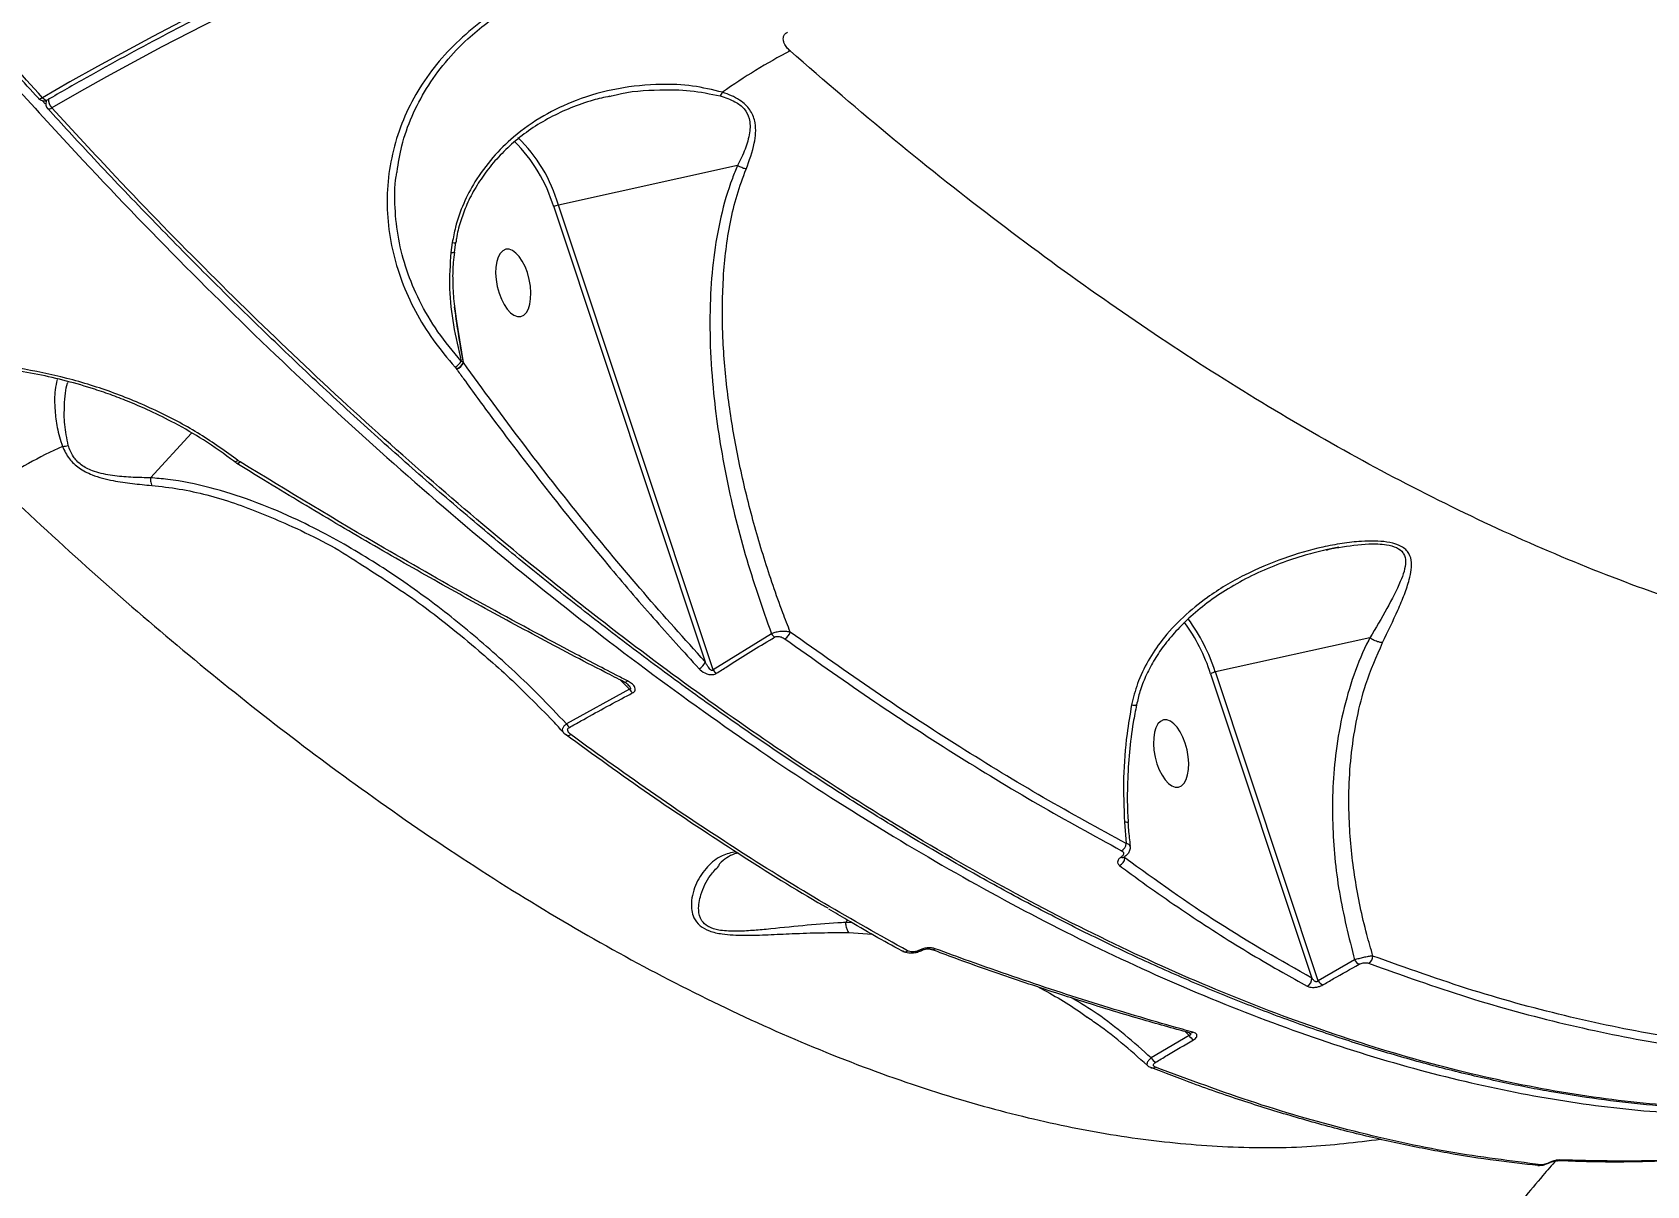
# Model space of a CAD drawing. Header units: millimetres. Extents: x -4335 to 4318, y -3792 to 3101.
# Drawn here: x 1303.6 to 1522.9, y 651.2 to 807.9 of the extents above; entities that cross this region are included whole.
import ezdxf

# ---------------------------------------------------------------- set-up
doc = ezdxf.new("R2010")
doc.units = ezdxf.units.MM
doc.layers.add('DIKOM_ОБЪЕКТ', color=7, linetype='Continuous')
doc.layers.add('DIKOM_РАЗМЕР_ОБЪЕКТА', color=7, linetype='Continuous')
doc.styles.add('style1', font='arial.ttf', dxfattribs={"width": 0.8})
doc.dimstyles.new('1-50', dxfattribs={"dimtxt": 300, "dimasz": 200, "dimexe": 100, "dimexo": 0, "dimgap": 100, "dimtad": 1, "dimtxsty": 'style1', "dimcen": 200, "dimclrd": 7, "dimclre": 7, "dimclrt": 7, "dimadec": 1, "dimazin": 2, "dimtfac": 1, "dimtmove": 0, "dimatfit": 2, "dimfxl": 0, "dimlwd": 25, "dimlwe": 18, "dimarcsym": 0})

# ---------------------------------------------------------------- blocks, each defined once
blk = doc.blocks.new('*D3')
at = {"layer": 'Defpoints', "color": 0, "transparency": 16777216}
for p in [(-2375.87, 1532.76), (1667.44, 1532.76), (-1786.5, -1525.94)]:
    blk.add_point(p, dxfattribs=at)
at = {"layer": 'DIKOM_РАЗМЕР_ОБЪЕКТА', "color": 7, "lineweight": 18, "transparency": 16777216}
for p, q in [((1667.44, 1532.76), (-2475.87, 1532.76)), ((-1786.5, -1525.94), (-2475.87, -1525.94))]:
    blk.add_line(p, q, dxfattribs=at)
at = {"layer": 'DIKOM_РАЗМЕР_ОБЪЕКТА', "color": 7, "lineweight": 25, "transparency": 16777216}
blk.add_line((-2375.87, -1325.94), (-2375.87, 1332.76), dxfattribs=at)
at = {"layer": 'DIKOM_РАЗМЕР_ОБЪЕКТА', "color": 7, "transparency": 16777216}
for points in [[(-2409.21, 1332.76), (-2342.54, 1332.76), (-2375.87, 1532.76)], [(-2409.21, -1325.94), (-2342.54, -1325.94), (-2375.87, -1525.94)]]:
    blk.add_solid(points, dxfattribs=at)
at = {"layer": 'DIKOM_РАЗМЕР_ОБЪЕКТА', "color": 7, "transparency": 16777216, "insert": (-2629.15, -119.32), "char_height": 300, "attachment_point": 5, "rotation": 90, "style": 'style1'}
blk.add_mtext('3050', dxfattribs=at)

msp = doc.modelspace()

# ---------------------------------------------------------------- linework, layer by layer
at = {"layer": 'DIKOM_ОБЪЕКТ', "color": 7, "linetype": 'Continuous', "lineweight": 15}
for p, q in [((1304.449, 798.897), (1304.455, 798.889)), ((1305.371, 798.157), (1304.965, 798.596)), ((1305.501, 798.479), (1305.555, 798.65)), ((1399.422, 789.766), (1375.088, 784.408)), ((1374.45, 784.161), (1395.021, 722.376)), ((1396.11, 721.269), (1375.088, 784.408)), ((1360.672, 779.302), (1360.484, 777.978)), ((1361.131, 779.325), (1360.951, 777.996)), ((1362.196, 763.002), (1360.992, 770.567)), ((1362.185, 763.034), (1361.812, 765.157)), ((1362.185, 763.034), (1361.887, 763.221)), ((1361.044, 762.397), (1361.229, 762.163)), ((1361.229, 762.163), (1361.252, 762.13)), ((1362.196, 763.002), (1362.185, 763.034)), ((1325.251, 753.441), (1319.665, 747.368)), ((1331.843, 749.544), (1331.568, 749.729)), ((1331.882, 749.52), (1331.843, 749.544)), ((1404.021, 726.177), (1396.11, 721.269)), ((1485.287, 725.602), (1464.314, 720.984)), ((1383.485, 719.913), (1384.766, 718.633)), ((1463.676, 720.737), (1477.443, 679.387)), ((1478.277, 679.046), (1464.314, 720.984)), ((1384.766, 718.633), (1376.176, 713.942)), ((1451.962, 700.566), (1452.218, 697.677)), ((1452.035, 695.722), (1452.005, 695.914)), ((1414.356, 687.268), (1414.074, 686.961)), ((1414.979, 686.918), (1414.074, 686.961)), ((1414.545, 685.579), (1417.686, 685.396)), ((1483.23, 681.868), (1478.277, 679.046)), ((1460.756, 671.616), (1455.61, 668.564)), ((1460.25, 672.122), (1460.756, 671.616)), ((1509.676, 654.294), (1509.673, 654.293))]:
    msp.add_line(p, q, dxfattribs=at)
at = {"layer": 'DIKOM_ОБЪЕКТ', "color": 7, "linetype": 'Continuous', "lineweight": 15, "flags": 128}
for points in [[(1304.455, 798.889), (1304.466, 798.879), (1304.532, 798.847), (1304.624, 798.842), (1304.738, 798.866), (1304.869, 798.915), (1305.013, 798.99)], [(1305.013, 798.99), (1305.139, 798.866), (1305.267, 798.768), (1305.393, 798.701), (1305.511, 798.667), (1305.617, 798.668), (1305.697, 798.697)], [(1305.576, 798.637), (1305.512, 798.51), (1305.501, 798.479)], [(1305.713, 797.509), (1305.727, 797.494), (1305.794, 797.461), (1305.886, 797.456), (1306, 797.479), (1306.132, 797.529), (1306.275, 797.603)], [(1331.4, 749.345), (1331.408, 749.341), (1331.472, 749.327), (1331.55, 749.341), (1331.64, 749.383), (1331.739, 749.451), (1331.843, 749.544)], [(1331.428, 749.328), (1331.439, 749.322), (1331.505, 749.309), (1331.585, 749.323), (1331.676, 749.364), (1331.776, 749.43), (1331.882, 749.52)], [(1384.006, 719.632), (1384.013, 719.628), (1384.092, 719.603), (1384.182, 719.604), (1384.282, 719.632), (1384.386, 719.687), (1384.493, 719.766)], [(1376.008, 712.574), (1376.059, 712.494), (1376.12, 712.437)], [(1509.673, 654.293), (1509.656, 654.294), (1509.617, 654.321)]]:
    msp.add_lwpolyline(points, dxfattribs=at)
at = {"layer": 'DIKOM_ОБЪЕКТ', "color": 7, "linetype": 'Continuous', "lineweight": 15}
for centre, radius, start, end in [((1526.839, 415.623), 442.919, 84.78125, 120.05483), ((1527.457, 415.287), 441.687, 84.78539, 120.05072), ((1440.273, 739.85), 73.651, 117.24192, 125.61625), ((1305.195, 799.562), 1, 222.24474, 300.09026), ((1306.455, 798.178), 1, 162.49241, 222.39657), ((1307.35, 798.697), 1.534, 173.50729, 225.49621), ((1394.846, 800.967), 2.824, 321.81974, 333.89653), ((1354.296, 778.127), 21.038, 16.66668, 45.19133), ((1355.026, 778.621), 20.88, 16.09032, 45.76567), ((1375.505, 782.383), 2.067, 101.65074, 120.69881), ((1360.676, 778.659), 0.708, 254.24752, 291.43954), ((1360.317, 763.985), 1.746, 294.59241, 334.04708), ((1360.806, 763.587), 1.486, 286.55128, 338.1549), ((1360.792, 763.575), 1.517, 287.66452, 337.78161), ((1335.53, 690.678), 66.992, 114.52709, 123.37748), ((1307.643, 754.371), 2.747, 271.59716, 288.51912), ((1440.661, 713.435), 24.828, 17.70187, 36.48275), ((1405.372, 727.001), 1.582, 211.37072, 234.55107), ((1405.059, 726.835), 1.575, 300.69449, 344.42718), ((1440.882, 713.486), 23.92, 17.64716, 36.55654), ((1393.693, 722.701), 1.367, 291.33756, 346.29135), ((1397.456, 722.134), 1.6, 212.7255, 235.81947), ((1464.731, 718.96), 2.066, 101.64879, 120.70437), ((1386.343, 719.485), 1.793, 208.38422, 228.653), ((1377.75, 714.844), 1.814, 209.81277, 229.86), ((1376.39, 712.957), 0.586, 242.51712, 308.39608), ((1452.139, 699.28), 1.299, 75.30981, 97.82158), ((1450.883, 697.872), 1.349, 300.81955, 351.71699), ((1450.791, 695.828), 1.249, 294.31698, 355.157), ((1451.726, 696.23), 0.435, 241.08324, 297.26652), ((1422.142, 683.613), 0.627, 245.34093, 306.47429), ((1424.333, 683.438), 0.322, 227.98796, 289.50816), ((1425.907, 683.786), 0.53, 254.01334, 312.76527), ((1484.503, 682.474), 1.225, 300.82848, 356.58079), ((1484.383, 682.485), 1.308, 208.11283, 245.62829), ((1476.252, 679.387), 1.191, 296.9963, 0.00369), ((1479.433, 679.689), 1.323, 209.06693, 246.36452), ((1462.072, 672.331), 1.498, 208.53914, 241.081), ((1460.907, 672.51), 0.567, 255.21742, 308.62304), ((1455.783, 667.856), 0.661, 249.35864, 305.33679), ((1456.929, 669.311), 1.516, 209.53738, 241.7739), ((1508.18, 654.656), 0.724, 263.90795, 303.748), ((1510.681, 655.26), 0.674, 267.97023, 304.91078)]:
    msp.add_arc(centre, radius, start, end, dxfattribs=at)
at = {"layer": 'DIKOM_ОБЪЕКТ', "color": 7, "linetype": 'Continuous', "lineweight": 15, "extrusion": (0, 0, -1)}
for centre in [(1368.956, 773.835), (1458.304, 709.91)]:
    msp.add_ellipse(centre, major_axis=(1.014, -4.558), ratio=0.475365, dxfattribs=at)
at = {"layer": 'DIKOM_ОБЪЕКТ', "color": 7, "linetype": 'Continuous', "lineweight": 15}
for points, knots in [([(1304.461, 798.908), (1303.449, 800.016), (1299.994, 803.799), (1294.157, 810.447), (1286.966, 818.823), (1279.872, 827.351), (1272.884, 835.997), (1266.001, 844.767), (1259.222, 853.662), (1252.543, 862.686), (1245.962, 871.84), (1239.477, 881.128), (1233.087, 890.552), (1226.789, 900.114), (1220.582, 909.82), (1214.472, 919.659), (1208.479, 929.599), (1202.627, 939.6), (1196.934, 949.634), (1191.402, 959.697), (1186.027, 969.792), (1180.808, 979.924), (1175.741, 990.095), (1170.827, 1000.309), (1166.063, 1010.567), (1161.449, 1020.873), (1156.983, 1031.231), (1152.666, 1041.638), (1148.51, 1052.067), (1144.532, 1062.476), (1140.748, 1072.827), (1137.16, 1083.109), (1133.767, 1093.327), (1130.567, 1103.484), (1127.558, 1113.585), (1124.739, 1123.632), (1122.11, 1133.628), (1119.67, 1143.576), (1117.419, 1153.478), (1115.356, 1163.337), (1113.485, 1173.134), (1111.814, 1182.831), (1110.352, 1192.389), (1109.1, 1201.791), (1108.057, 1211.039), (1107.223, 1220.137), (1106.596, 1229.089), (1106.177, 1237.897), (1105.964, 1246.565), (1105.959, 1255.093), (1106.161, 1263.485), (1106.571, 1271.744), (1107.189, 1279.857), (1108.013, 1287.8), (1109.041, 1295.538), (1110.27, 1303.052), (1111.7, 1310.34), (1113.33, 1317.406), (1115.161, 1324.251), (1117.192, 1330.879), (1119.425, 1337.292), (1121.86, 1343.49), (1124.497, 1349.475), (1127.339, 1355.248), (1130.381, 1360.811), (1133.629, 1366.127), (1136.239, 1370.088), (1137.825, 1372.188), (1138.202, 1372.686)], [0, 0, 0, 0, 0.0064579, 0.0220536, 0.0376537, 0.0531764, 0.0686275, 0.0840244, 0.099385, 0.1147266, 0.1300668, 0.1454198, 0.1608006, 0.1762268, 0.1917158, 0.2072851, 0.2228892, 0.2384362, 0.2539061, 0.2693167, 0.2846857, 0.3000308, 0.3153693, 0.3307171, 0.3460876, 0.3614984, 0.376967, 0.3925107, 0.4081175, 0.4236983, 0.4391916, 0.4546206, 0.4700027, 0.4853558, 0.5006973, 0.5160447, 0.5314098, 0.5468098, 0.5622626, 0.5777855, 0.5933872, 0.6089872, 0.6245089, 0.6399613, 0.6553617, 0.6707279, 0.6860772, 0.7014273, 0.7167915, 0.7321854, 0.7476265, 0.763132, 0.7787193, 0.7943265, 0.809879, 0.825356, 0.8407746, 0.8561523, 0.8715059, 0.8868529, 0.9022085, 0.9175857, 0.9330015, 0.9484726, 0.964016, 0.9796082, 0.9951626, 1, 1, 1, 1]), ([(1305.013, 798.99), (1302.139, 802.189), (1294.397, 810.807), (1281.994, 825.44), (1267.924, 843), (1254.071, 861.346), (1240.491, 880.434), (1227.24, 900.218), (1214.609, 920.261), (1202.627, 940.488), (1191.308, 960.822), (1180.467, 981.594), (1170.164, 1002.751), (1160.448, 1024.225), (1151.534, 1045.544), (1143.433, 1066.639), (1136.139, 1087.447), (1129.533, 1108.306), (1123.668, 1129.144), (1118.583, 1149.888), (1114.391, 1170.081), (1111.085, 1189.665), (1108.638, 1208.6), (1107.011, 1227.194), (1106.246, 1245.365), (1106.366, 1263.04), (1107.368, 1279.829), (1109.229, 1295.695), (1111.905, 1310.622), (1115.441, 1324.856), (1119.865, 1338.307), (1125.162, 1350.939), (1131.037, 1361.877), (1135.523, 1369.125), (1138.064, 1372.345), (1138.46, 1372.848)], [0, 0, 0, 0, 0.0184092, 0.0495957, 0.0808061, 0.1119926, 0.1440849, 0.1762035, 0.2082958, 0.2394823, 0.2706928, 0.3018793, 0.3339715, 0.36609, 0.3981823, 0.4293688, 0.4605793, 0.4917658, 0.5238581, 0.5559766, 0.588069, 0.6192554, 0.6504658, 0.6816524, 0.7137447, 0.7458632, 0.7779554, 0.8091418, 0.8403524, 0.8715386, 0.903631, 0.9357495, 0.9678418, 0.9949849, 1, 1, 1, 1]), ([(1567.447, 856.331), (1565.355, 856.506), (1559.284, 857.014), (1549.236, 857.618), (1537.313, 858.038), (1525.407, 858.142), (1513.525, 857.935), (1501.673, 857.416), (1489.857, 856.584), (1478.085, 855.442), (1466.362, 853.988), (1454.694, 852.224), (1443.089, 850.151), (1431.553, 847.771), (1420.091, 845.083), (1408.711, 842.091), (1397.417, 838.794), (1386.217, 835.196), (1375.117, 831.299), (1364.122, 827.103), (1353.238, 822.612), (1342.472, 817.828), (1331.829, 812.755), (1321.317, 807.39), (1312.62, 802.67), (1307.449, 799.702), (1305.697, 798.697)], [0, 0, 0, 0, 0.0228191, 0.066222, 0.1096261, 0.1530303, 0.1964353, 0.2398405, 0.283246, 0.3266516, 0.3700578, 0.4134643, 0.4568712, 0.500278, 0.5436852, 0.5870923, 0.6304997, 0.6739071, 0.7173147, 0.7607223, 0.8041297, 0.847537, 0.8909443, 0.9343514, 0.9777582, 1, 1, 1, 1]), ([(1373.68, 814.312), (1372.086, 813.613), (1368.897, 812.215), (1364.747, 809.527), (1361.136, 806.483), (1358.106, 803.123), (1355.619, 799.45), (1353.733, 795.505), (1352.454, 791.361), (1351.8, 787.079), (1351.804, 782.722), (1352.445, 778.363), (1353.703, 774.087), (1355.583, 769.971), (1357.977, 766.035), (1360.022, 763.609), (1361.044, 762.397)], [0, 0, 0, 0, 0.0751076, 0.1502149, 0.2212825, 0.2925774, 0.3636456, 0.4347707, 0.5061233, 0.5772493, 0.6483398, 0.7196589, 0.7907512, 0.8604291, 0.9303186, 1, 1, 1, 1]), ([(1353.176, 788.919), (1353.36, 790.104), (1353.762, 792.683), (1355.12, 796.492), (1357.096, 800.297), (1359.646, 803.837), (1363.195, 807.539), (1367.971, 811.192), (1372.244, 813.137), (1374.381, 814.11)], [0, 0, 0, 0, 0.1094977, 0.2381881, 0.3668614, 0.495942, 0.6246162, 0.8123087, 1, 1, 1, 1]), ([(1406.559, 805.333), (1406.398, 805.489), (1406.064, 805.814), (1405.764, 806.32), (1405.627, 806.787), (1405.625, 807.191), (1405.745, 807.515), (1405.944, 807.75), (1406.11, 807.833), (1406.188, 807.872)], [0, 0, 0, 0, 0.1944097, 0.4037073, 0.5538949, 0.6910164, 0.8350733, 0.9219219, 1, 1, 1, 1]), ([(1614.569, 726.094), (1611.496, 725.149), (1604.921, 723.129), (1594.04, 721.423), (1582.13, 720.704), (1569.868, 721.185), (1557.406, 722.757), (1544.821, 725.332), (1531.769, 728.966), (1518.278, 733.69), (1504.391, 739.513), (1490.499, 746.262), (1476.66, 753.87), (1462.925, 762.253), (1448.991, 771.586), (1434.902, 781.895), (1420.691, 793.095), (1411.268, 801.254), (1406.559, 805.333)], [0, 0, 0, 0, 0.0569782, 0.1219253, 0.187805, 0.2536853, 0.3155608, 0.3774848, 0.4393613, 0.5030407, 0.5667717, 0.6304518, 0.6912086, 0.7520092, 0.8127661, 0.8751619, 0.9376042, 1, 1, 1, 1]), ([(1397.382, 799.724), (1396.033, 800.05), (1393.301, 800.709), (1388.504, 800.883), (1383.143, 800.372), (1377.77, 798.878), (1372.992, 796.621), (1369.204, 793.97), (1366.088, 790.905), (1363.822, 787.837), (1362.149, 784.624), (1361.148, 781.821), (1360.804, 780.004), (1360.672, 779.302)], [0, 0, 0, 0, 0.0889076, 0.1801275, 0.3049758, 0.4334615, 0.5379143, 0.6451609, 0.7294099, 0.8158752, 0.884787, 0.9555183, 1, 1, 1, 1]), ([(1301.868, 799.919), (1304.753, 796.754), (1312.525, 788.23), (1325.371, 774.966), (1340.401, 760.371), (1355.704, 746.504), (1371.231, 733.432), (1386.933, 721.224), (1402.467, 710.148), (1417.78, 700.215), (1432.831, 691.412), (1447.865, 683.595), (1462.827, 676.836), (1477.663, 671.183), (1492.046, 666.761), (1505.935, 663.56), (1519.312, 661.522), (1532.364, 660.681), (1543.365, 660.813), (1549.815, 661.73), (1552.199, 662.068)], [0, 0, 0, 0, 0.0339249, 0.0913935, 0.1489063, 0.206375, 0.2655127, 0.3246986, 0.3838366, 0.4413051, 0.4988178, 0.5562864, 0.6154243, 0.6746103, 0.733748, 0.7912158, 0.8487281, 0.9061958, 0.9653328, 1, 1, 1, 1]), ([(1382.066, 799.187), (1381.305, 799.021), (1379.5, 798.626), (1376.779, 797.654), (1373.947, 796.342), (1371.341, 794.769), (1368.995, 792.968), (1366.923, 790.971), (1365.142, 788.826), (1363.668, 786.572), (1362.544, 784.337), (1361.743, 782.099), (1361.297, 780.45), (1361.191, 779.502), (1361.171, 779.323)], [0, 0, 0, 0, 0.0771172, 0.1831112, 0.2865862, 0.3870974, 0.484784, 0.5785833, 0.6692538, 0.7558542, 0.8382479, 0.9084515, 0.9827166, 1, 1, 1, 1]), ([(1382.076, 799.161), (1382.362, 799.243), (1384.547, 799.873), (1388.244, 800.077), (1393.016, 800.078), (1395.717, 799.506), (1397.065, 799.221)], [0, 0, 0, 0, 0.0592367, 0.4527613, 0.7267789, 1, 1, 1, 1]), ([(1397.065, 799.221), (1397.756, 798.999), (1398.999, 798.598), (1400.411, 797.511), (1401.174, 796.018), (1401.132, 794.124), (1400.497, 791.984), (1399.799, 790.503), (1399.431, 789.766), (1399.43, 789.765)], [0, 0, 0, 0, 0.1595565, 0.287535, 0.4150426, 0.5934584, 0.7962077, 0.999725, 1, 1, 1, 1]), ([(1400.588, 789.297), (1401.021, 790.468), (1401.627, 792.105), (1401.911, 794.197), (1401.859, 795.684), (1401.319, 797.224), (1399.898, 798.68), (1398.407, 799.383), (1397.49, 799.688), (1397.382, 799.724)], [0, 0, 0, 0, 0.2865132, 0.400273, 0.5163012, 0.6574576, 0.7993902, 0.9763487, 1, 1, 1, 1]), ([(1550.697, 662.365), (1549.734, 662.25), (1546.799, 661.898), (1541.76, 661.617), (1535.592, 661.505), (1529.302, 661.694), (1522.897, 662.163), (1516.372, 662.918), (1509.727, 663.959), (1502.957, 665.287), (1496.072, 666.901), (1489.094, 668.794), (1482.053, 670.961), (1474.966, 673.396), (1467.836, 676.098), (1460.66, 679.066), (1453.435, 682.301), (1446.16, 685.803), (1438.832, 689.573), (1431.45, 693.613), (1424.011, 697.923), (1416.512, 702.505), (1408.956, 707.36), (1401.365, 712.472), (1393.769, 717.821), (1386.194, 723.391), (1378.648, 729.174), (1371.127, 735.174), (1363.627, 741.391), (1356.146, 747.827), (1348.682, 754.484), (1341.234, 761.364), (1333.798, 768.468), (1326.373, 775.799), (1318.959, 783.364), (1312.064, 790.596), (1307.669, 795.39), (1305.72, 797.516)], [0, 0, 0, 0, 0.0141499, 0.043113, 0.0720533, 0.1010041, 0.1299871, 0.1590341, 0.188177, 0.2174477, 0.2468784, 0.2763731, 0.3057421, 0.334971, 0.3640922, 0.3931387, 0.4221428, 0.4511378, 0.4801518, 0.5092109, 0.5383479, 0.5675952, 0.596986, 0.6264912, 0.6559242, 0.6851926, 0.7143404, 0.7434013, 0.7724078, 0.8013933, 0.8303905, 0.8594219, 0.8885204, 0.9177191, 0.9470511, 0.9765294, 1, 1, 1, 1]), ([(1550.964, 662.514), (1550.514, 662.445), (1546.136, 661.766), (1537.213, 661.566), (1524.184, 662.043), (1510.514, 663.868), (1496.573, 666.848), (1482.397, 670.985), (1468.049, 676.207), (1453.295, 682.602), (1438.169, 690.196), (1422.716, 698.993), (1407.931, 708.384), (1393.877, 718.158), (1380.595, 728.122), (1367.268, 738.847), (1353.932, 750.314), (1340.731, 762.397), (1327.73, 775.033), (1316.276, 786.768), (1309.169, 794.468), (1306.275, 797.603)], [0, 0, 0, 0, 0.0067426, 0.0656686, 0.126306, 0.1869931, 0.2476302, 0.3065562, 0.3655275, 0.4244532, 0.4850908, 0.5457777, 0.6064152, 0.6576995, 0.7090436, 0.7603876, 0.8122183, 0.8640489, 0.9145746, 0.9652146, 1, 1, 1, 1]), ([(1399.422, 789.766), (1399.181, 789.185), (1398.252, 786.945), (1397.058, 782.804), (1396.106, 777.298), (1395.647, 771.428), (1395.646, 765.257), (1396.208, 757.32), (1397.662, 747.841), (1400.282, 736.906), (1402.776, 729.751), (1404.021, 726.177)], [0, 0, 0, 0, 0.0310718, 0.1198397, 0.2089552, 0.2979295, 0.3968241, 0.4957432, 0.6636326, 0.8319726, 1, 1, 1, 1]), ([(1399.43, 789.765), (1399.429, 789.766), (1399.427, 789.767), (1399.424, 789.767), (1399.423, 789.766), (1399.422, 789.766)], [0, 0, 0, 0, 0.3471086, 0.816831, 1, 1, 1, 1]), ([(1400.588, 789.297), (1400.555, 789.305), (1400.36, 789.352), (1399.956, 789.484), (1399.616, 789.666), (1399.43, 789.765)], [0, 0, 0, 0, 0.0844144, 0.4973454, 1, 1, 1, 1]), ([(1361.887, 763.221), (1360.791, 764.53), (1358.6, 767.147), (1356.172, 771.317), (1354.405, 775.546), (1353.285, 779.779), (1352.837, 784.045), (1352.825, 787.116), (1353.135, 788.709), (1353.176, 788.919)], [0, 0, 0, 0, 0.1708864, 0.3417702, 0.500181, 0.6590979, 0.8175039, 0.9758741, 1, 1, 1, 1]), ([(1406.576, 726.412), (1406.236, 727.287), (1404.947, 730.611), (1402.952, 736.458), (1400.819, 743.975), (1399.137, 751.553), (1397.942, 759.211), (1397.304, 766.915), (1397.355, 774.613), (1398.127, 780.904), (1399.279, 785.795), (1400.152, 788.13), (1400.588, 789.297)], [0, 0, 0, 0, 0.0419955, 0.1595243, 0.2774944, 0.395316, 0.5131207, 0.6338762, 0.7545643, 0.8758679, 0.9379479, 1, 1, 1, 1]), ([(1360.672, 779.302), (1360.697, 779.301), (1360.85, 779.291), (1361.072, 779.289), (1361.104, 779.316), (1361.121, 779.33)], [0, 0, 0, 0, 0.0865461, 0.5376011, 1, 1, 1, 1]), ([(1360.484, 777.978), (1360.372, 776.327), (1360.15, 773.025), (1360.749, 768.087), (1361.506, 764.85), (1361.887, 763.221)], [0, 0, 0, 0, 0.3317436, 0.6638474, 1, 1, 1, 1]), ([(1360.955, 777.998), (1360.895, 777.539), (1360.73, 776.272), (1360.707, 774.044), (1360.837, 771.377), (1361.115, 769.535), (1361.251, 768.636)], [0, 0, 0, 0, 0.1469708, 0.405336, 0.7097489, 1, 1, 1, 1]), ([(1361.812, 765.157), (1361.786, 765.304), (1361.539, 766.706), (1361.335, 768.115), (1361.152, 769.376)], [0, 0, 0, 0, 0.1052136, 1, 1, 1, 1]), ([(1331.568, 749.729), (1329.887, 750.933), (1326.527, 753.339), (1320.825, 756.398), (1314.755, 758.973), (1308.363, 760.971), (1301.769, 762.347), (1295.086, 763.055), (1288.422, 763.071), (1281.886, 762.373), (1275.597, 760.963), (1269.67, 758.844), (1264.146, 756.093), (1260.933, 753.732), (1259.325, 752.551)], [0, 0, 0, 0, 0.0836189, 0.1671661, 0.2504175, 0.3338525, 0.4173036, 0.500489, 0.5837383, 0.6671387, 0.7504578, 0.8333963, 0.9166283, 1, 1, 1, 1]), ([(1331.091, 749.564), (1329.71, 750.563), (1327.152, 752.415), (1323.247, 754.667), (1319.877, 756.353), (1317.038, 757.59), (1314.527, 758.563), (1310.425, 759.979), (1304.4, 761.55), (1297.287, 762.516), (1291.065, 762.707), (1285.921, 762.421), (1281.876, 761.843), (1278.718, 761.185), (1276.009, 760.491), (1272.702, 759.433), (1268.771, 757.82), (1264.315, 755.504), (1261.481, 753.41), (1259.954, 752.281)], [0, 0, 0, 0, 0.0701642, 0.1300404, 0.1790725, 0.2176561, 0.2497525, 0.2823895, 0.3831963, 0.484392, 0.552456, 0.6195539, 0.6819591, 0.7112018, 0.746418, 0.7928001, 0.8502711, 0.9192621, 1, 1, 1, 1]), ([(1361.252, 762.13), (1361.571, 761.686), (1363.168, 759.463), (1367.347, 753.761), (1373.852, 745.249), (1381.168, 736.238), (1387.951, 728.296), (1392.11, 723.717), (1394.19, 721.427)], [0, 0, 0, 0, 0.0299884, 0.1499472, 0.3900566, 0.6301651, 0.8150831, 1, 1, 1, 1]), ([(1395.021, 722.376), (1392.229, 725.47), (1386.646, 731.656), (1378.388, 741.602), (1370.215, 751.988), (1364.869, 759.33), (1362.196, 763.002)], [0, 0, 0, 0, 0.2492685, 0.4985368, 0.7492677, 1, 1, 1, 1]), ([(1307.02, 760.703), (1306.907, 760.254), (1306.618, 759.114), (1306.659, 756.837), (1306.932, 754.219), (1307.456, 752.494), (1307.72, 751.625)], [0, 0, 0, 0, 0.2130333, 0.5414572, 0.7687797, 1, 1, 1, 1]), ([(1308.516, 751.766), (1308.322, 752.726), (1307.928, 754.668), (1308, 757.521), (1308.131, 759.493), (1308.458, 760.289), (1308.473, 760.326)], [0, 0, 0, 0, 0.2842402, 0.575318, 0.9805256, 1, 1, 1, 1]), ([(1307.72, 751.625), (1307.988, 751.051), (1308.477, 750.007), (1309.916, 748.643), (1311.983, 747.582), (1314.52, 746.946), (1317.255, 746.555), (1318.977, 746.399), (1319.847, 746.32)], [0, 0, 0, 0, 0.167266, 0.3043232, 0.4416771, 0.6370343, 0.8167222, 1, 1, 1, 1]), ([(1319.662, 747.36), (1319.661, 747.36), (1319.482, 747.363), (1318.509, 747.378), (1316.712, 747.429), (1314.239, 747.657), (1311.974, 748.144), (1310.201, 749.062), (1309.033, 750.304), (1308.701, 751.244), (1308.516, 751.766)], [0, 0, 0, 0, 0.000272, 0.0414524, 0.2242995, 0.406574, 0.584986, 0.7124855, 0.840455, 1, 1, 1, 1]), ([(1331.022, 749.611), (1331.026, 749.603), (1331.04, 749.578), (1331.072, 749.576), (1331.095, 749.575)], [0, 0, 0, 0, 0.3039839, 1, 1, 1, 1]), ([(1331.499, 749.287), (1331.419, 749.332), (1331.255, 749.423), (1331.119, 749.547), (1331.049, 749.61)], [0, 0, 0, 0, 0.4880257, 1, 1, 1, 1]), ([(1331.095, 749.575), (1331.12, 749.566), (1331.189, 749.54), (1331.357, 749.59), (1331.499, 749.684), (1331.568, 749.729)], [0, 0, 0, 0, 0.2301703, 0.6248756, 1, 1, 1, 1]), ([(1331.436, 749.323), (1331.427, 749.329), (1331.415, 749.336), (1331.403, 749.343), (1331.4, 749.345)], [0, 0, 0, 0, 0.7932684, 1, 1, 1, 1]), ([(1384.012, 719.646), (1383.146, 720.083), (1379.198, 722.074), (1372.14, 725.81), (1362.857, 730.853), (1353.579, 736.08), (1344.308, 741.487), (1336.924, 745.901), (1332.629, 748.575), (1331.426, 749.324)], [0, 0, 0, 0, 0.0499606, 0.2277741, 0.4046798, 0.5808527, 0.7564859, 0.9317696, 1, 1, 1, 1]), ([(1384.493, 719.766), (1383.972, 720.033), (1381.368, 721.366), (1374.578, 724.904), (1364.085, 730.582), (1349.16, 739.014), (1338.404, 745.554), (1331.882, 749.52)], [0, 0, 0, 0, 0.0299901, 0.1499533, 0.3900713, 0.6301898, 1, 1, 1, 1]), ([(1298.674, 746.62), (1302.769, 742.796), (1310.959, 735.146), (1323.354, 724.466), (1335.802, 714.402), (1348.721, 704.715), (1362.036, 695.545), (1375.696, 687.028), (1389.359, 679.418), (1402.978, 672.788), (1416.503, 667.191), (1429.5, 662.805), (1441.943, 659.586), (1453.825, 657.454), (1465.463, 656.376), (1476.501, 656.285), (1483.453, 657.124), (1486.761, 657.523)], [0, 0, 0, 0, 0.0617808, 0.1235615, 0.1859573, 0.2483531, 0.31733, 0.3863603, 0.4553366, 0.5263463, 0.5974147, 0.6684231, 0.7352301, 0.8020875, 0.8688936, 0.9376277, 1, 1, 1, 1]), ([(1319.665, 747.368), (1319.665, 747.367), (1319.663, 747.365), (1319.662, 747.362), (1319.662, 747.361), (1319.662, 747.36)], [0, 0, 0, 0, 0.4619586, 0.8307374, 1, 1, 1, 1]), ([(1319.662, 747.36), (1319.677, 747.162), (1319.704, 746.798), (1319.788, 746.476), (1319.838, 746.343), (1319.847, 746.32)], [0, 0, 0, 0, 0.4995365, 0.915579, 1, 1, 1, 1]), ([(1376.176, 713.942), (1374.945, 715.237), (1371.604, 718.749), (1365.826, 724.146), (1358.764, 729.965), (1351.331, 735.22), (1344.685, 739.158), (1338.704, 742.136), (1333.463, 744.324), (1327.799, 746.11), (1323.166, 747.058), (1320.457, 747.298), (1319.665, 747.368)], [0, 0, 0, 0, 0.0783335, 0.2125914, 0.3472663, 0.4817926, 0.6158492, 0.6916662, 0.7820715, 0.8726191, 0.9628127, 1, 1, 1, 1]), ([(1319.847, 746.32), (1321.095, 746.18), (1324.868, 745.757), (1331.132, 744.061), (1339.112, 740.769), (1344.778, 737.955), (1347.837, 735.9), (1348.028, 735.771)], [0, 0, 0, 0, 0.1275173, 0.3853488, 0.6435866, 0.9777849, 1, 1, 1, 1]), ([(1487.036, 724.976), (1487.76, 726.479), (1488.857, 728.757), (1490.02, 731.535), (1490.638, 733.355), (1490.967, 734.897), (1490.99, 736.201), (1490.536, 737.401), (1489.335, 738.262), (1487.684, 738.67), (1485.946, 738.797), (1483.9, 738.738), (1481.537, 738.47), (1477.988, 737.794), (1473.497, 736.498), (1468.199, 734.254), (1463.629, 731.533), (1459.885, 728.504), (1457.183, 725.596), (1455.117, 722.527), (1453.691, 719.568), (1453.179, 717.488), (1452.939, 716.515)], [0, 0, 0, 0, 0.0867814, 0.1315365, 0.1762554, 0.207883, 0.2400724, 0.2736992, 0.3076371, 0.3372207, 0.364804, 0.3930661, 0.4333491, 0.473676, 0.5563658, 0.6423804, 0.730015, 0.792367, 0.8559811, 0.9051981, 0.9556709, 1, 1, 1, 1]), ([(1481.067, 737.93), (1480.491, 737.819), (1478.966, 737.524), (1476.3, 736.807), (1473.045, 735.737), (1469.666, 734.304), (1466.463, 732.598), (1463.563, 730.684), (1461.069, 728.657), (1458.98, 726.603), (1457.286, 724.568), (1455.906, 722.507), (1454.832, 720.43), (1454.043, 718.444), (1453.756, 717.128), (1453.625, 716.526)], [0, 0, 0, 0, 0.0485912, 0.1285041, 0.2266022, 0.3298668, 0.4285566, 0.5226699, 0.6127404, 0.6897393, 0.7606882, 0.8275608, 0.8904544, 0.9499013, 1, 1, 1, 1]), ([(1479.426, 737.547), (1479.892, 737.684), (1480.444, 737.847), (1480.999, 737.905), (1481.085, 737.914)], [0, 0, 0, 0, 0.845706, 1, 1, 1, 1]), ([(1481.085, 737.914), (1482.458, 738.122), (1484.674, 738.458), (1487.371, 738.368), (1488.996, 737.936), (1489.642, 737.42), (1490.061, 736.776), (1490.223, 735.947), (1489.988, 734.664), (1489.199, 732.596), (1487.678, 729.647), (1486.118, 726.98), (1485.296, 725.602), (1485.296, 725.601)], [0, 0, 0, 0, 0.1500337, 0.2421081, 0.3043556, 0.3661016, 0.3760901, 0.4480583, 0.5272222, 0.6066691, 0.8030905, 0.9998381, 1, 1, 1, 1]), ([(1348.028, 735.771), (1350.752, 734.025), (1356.389, 730.41), (1363.715, 724.421), (1368.7, 720.032), (1370.901, 717.774), (1371.204, 717.464)], [0, 0, 0, 0, 0.3297758, 0.6823563, 0.9562959, 1, 1, 1, 1]), ([(1406.576, 726.412), (1406.372, 726.447), (1405.964, 726.518), (1405.21, 726.487), (1404.52, 726.363), (1404.173, 726.234), (1404.021, 726.177)], [0, 0, 0, 0, 0.2829458, 0.5675086, 0.8112131, 1, 1, 1, 1]), ([(1404.454, 725.712), (1404.506, 725.738), (1404.615, 725.793), (1404.837, 725.829), (1405.097, 725.816), (1405.479, 725.721), (1405.707, 725.578), (1405.863, 725.481)], [0, 0, 0, 0, 0.1212335, 0.2523053, 0.4115967, 0.5993567, 1, 1, 1, 1]), ([(1452.218, 697.677), (1448.468, 699.725), (1440.967, 703.822), (1429.581, 710.751), (1418.116, 718.202), (1410.422, 723.676), (1406.576, 726.412)], [0, 0, 0, 0, 0.2491213, 0.4982426, 0.7491216, 1, 1, 1, 1]), ([(1396.557, 720.81), (1397.035, 721.116), (1399.424, 722.646), (1402.06, 724.275), (1404.231, 725.578), (1404.454, 725.712)], [0, 0, 0, 0, 0.1831757, 0.9158816, 1, 1, 1, 1]), ([(1405.863, 725.481), (1409.688, 722.76), (1417.34, 717.318), (1428.796, 709.868), (1440.226, 702.909), (1447.792, 698.778), (1451.575, 696.713)], [0, 0, 0, 0, 0.2491216, 0.4982426, 0.7491216, 1, 1, 1, 1]), ([(1485.287, 725.602), (1485.239, 725.508), (1484.421, 723.893), (1483.043, 720.606), (1481.576, 715.551), (1480.66, 710.441), (1480.222, 705.361), (1480.19, 698.978), (1480.914, 691.088), (1482.458, 684.942), (1483.23, 681.868)], [0, 0, 0, 0, 0.0075325, 0.1291235, 0.2511156, 0.3728216, 0.4835492, 0.5942894, 0.797115, 1, 1, 1, 1]), ([(1485.726, 682.401), (1485.44, 683.382), (1484.425, 686.863), (1483.164, 692.945), (1482.468, 699.644), (1482.423, 705.358), (1482.755, 710.106), (1483.506, 714.781), (1484.783, 719.853), (1486.219, 723.118), (1487.036, 724.976)], [0, 0, 0, 0, 0.0670622, 0.237873, 0.4109028, 0.5196081, 0.6283005, 0.7402364, 0.852148, 1, 1, 1, 1]), ([(1485.296, 725.601), (1485.295, 725.602), (1485.293, 725.603), (1485.29, 725.603), (1485.288, 725.603), (1485.287, 725.602)], [0, 0, 0, 0, 0.2999415, 0.7133401, 1, 1, 1, 1]), ([(1487.036, 724.976), (1487.001, 724.978), (1486.832, 724.989), (1486.451, 725.059), (1485.873, 725.256), (1485.488, 725.486), (1485.296, 725.601)], [0, 0, 0, 0, 0.0659206, 0.3172201, 0.6585991, 1, 1, 1, 1]), ([(1394.19, 721.427), (1394.42, 721.218), (1394.746, 720.92), (1395.374, 720.677), (1395.812, 720.609), (1396.196, 720.649), (1396.423, 720.73), (1396.529, 720.794), (1396.557, 720.81)], [0, 0, 0, 0, 0.402997, 0.5733222, 0.7451257, 0.8533615, 0.9617474, 1, 1, 1, 1]), ([(1396.11, 721.269), (1396.103, 721.257), (1396.089, 721.233), (1396.057, 721.203), (1396.025, 721.188), (1395.987, 721.182), (1395.941, 721.185), (1395.816, 721.233), (1395.647, 721.388), (1395.432, 721.657), (1395.217, 721.995), (1395.086, 722.25), (1395.021, 722.376)], [0, 0, 0, 0, 0.0254845, 0.0517669, 0.0782771, 0.0864751, 0.1150048, 0.1529098, 0.3029911, 0.4907689, 0.7490141, 1, 1, 1, 1]), ([(1384.476, 719.315), (1384.462, 719.329), (1384.411, 719.381), (1384.256, 719.5), (1384.086, 719.582), (1384.005, 719.621)], [0, 0, 0, 0, 0.1623284, 0.6018939, 1, 1, 1, 1]), ([(1384.46, 719.321), (1384.539, 719.246), (1384.687, 719.102), (1384.835, 718.905), (1384.895, 718.767), (1384.894, 718.701), (1384.881, 718.674), (1384.86, 718.653), (1384.826, 718.636), (1384.788, 718.634), (1384.766, 718.633)], [0, 0, 0, 0, 0.3274394, 0.6237441, 0.7663349, 0.8156639, 0.8655355, 0.8795501, 0.9284807, 1, 1, 1, 1]), ([(1385.159, 718.14), (1385.239, 718.19), (1385.399, 718.291), (1385.52, 718.495), (1385.545, 718.744), (1385.409, 719.081), (1385.048, 719.45), (1384.674, 719.663), (1384.493, 719.766)], [0, 0, 0, 0, 0.1098803, 0.2200322, 0.3257349, 0.4925328, 0.7537166, 1, 1, 1, 1]), ([(1375.778, 712.758), (1375.312, 713.275), (1373.842, 714.909), (1372.269, 716.438), (1371.195, 717.483)], [0, 0, 0, 0, 0.3165912, 1, 1, 1, 1]), ([(1376.581, 713.458), (1377.1, 713.75), (1379.699, 715.214), (1382.562, 716.769), (1384.916, 718.012), (1385.159, 718.14)], [0, 0, 0, 0, 0.1831683, 0.9158816, 1, 1, 1, 1]), ([(1452.939, 716.515), (1452.716, 715.206), (1452.159, 711.94), (1451.746, 706.596), (1451.889, 702.584), (1451.962, 700.566)], [0, 0, 0, 0, 0.2495554, 0.6225687, 1, 1, 1, 1]), ([(1453.627, 716.524), (1453.463, 715.728), (1453.027, 713.606), (1452.605, 710.082), (1452.357, 705.978), (1452.325, 702.782), (1452.457, 700.971), (1452.489, 700.538)], [0, 0, 0, 0, 0.1524112, 0.4058055, 0.6612031, 0.9189314, 1, 1, 1, 1]), ([(1452.939, 716.515), (1452.968, 716.512), (1453.058, 716.502), (1453.282, 716.484), (1453.537, 716.48), (1453.572, 716.518), (1453.589, 716.535)], [0, 0, 0, 0, 0.0724775, 0.2252686, 0.6299655, 1, 1, 1, 1]), ([(1376.176, 713.942), (1376.05, 713.835), (1375.799, 713.619), (1375.624, 713.282), (1375.602, 712.98), (1375.719, 712.83), (1375.777, 712.757)], [0, 0, 0, 0, 0.2509249, 0.5017311, 0.7576806, 1, 1, 1, 1]), ([(1376.137, 712.459), (1376.031, 712.519), (1375.894, 712.597), (1375.802, 712.724), (1375.781, 712.752)], [0, 0, 0, 0, 0.7708765, 1, 1, 1, 1]), ([(1376.754, 712.498), (1376.648, 712.586), (1376.463, 712.742), (1376.338, 712.994), (1376.34, 713.193), (1376.421, 713.349), (1376.528, 713.421), (1376.581, 713.458)], [0, 0, 0, 0, 0.3196034, 0.5618516, 0.727919, 0.8640084, 1, 1, 1, 1]), ([(1376.008, 712.574), (1379.829, 709.803), (1387.471, 704.263), (1398.915, 696.707), (1406.988, 691.59), (1411.224, 689.186), (1411.671, 688.932)], [0, 0, 0, 0, 0.3199051, 0.6398085, 0.9619701, 1, 1, 1, 1]), ([(1422.515, 683.108), (1418.752, 685.212), (1411.225, 689.419), (1399.808, 696.513), (1388.315, 704.128), (1380.607, 709.708), (1376.754, 712.498)], [0, 0, 0, 0, 0.2491215, 0.4982433, 0.7491214, 1, 1, 1, 1]), ([(1452.446, 700.536), (1452.465, 700.22), (1452.531, 699.148), (1452.663, 698.083), (1452.757, 697.331)], [0, 0, 0, 0, 0.2937402, 1, 1, 1, 1]), ([(1452.709, 697.315), (1452.722, 697.258), (1452.773, 697.027), (1452.647, 696.616), (1452.372, 696.164), (1452.076, 695.956), (1451.924, 695.849)], [0, 0, 0, 0, 0.0988708, 0.3992565, 0.692251, 1, 1, 1, 1]), ([(1452.707, 697.315), (1452.712, 697.339), (1452.731, 697.44), (1452.555, 697.57), (1452.316, 697.646), (1452.218, 697.677)], [0, 0, 0, 0, 0.1560675, 0.6549682, 1, 1, 1, 1]), ([(1399.203, 696.58), (1398.554, 696.434), (1397.026, 696.092), (1395.264, 694.586), (1393.713, 692.392), (1393.119, 690.24), (1393.162, 688.597), (1393.455, 687.541), (1394.161, 686.538), (1395.526, 685.765), (1397.607, 685.299), (1400.39, 685.199), (1403.604, 685.293), (1407.087, 685.463), (1410.769, 685.595), (1413.287, 685.584), (1414.545, 685.579)], [0, 0, 0, 0, 0.0861335, 0.2027166, 0.3252994, 0.4476475, 0.4888714, 0.5300193, 0.5788881, 0.618656, 0.6584538, 0.7188984, 0.7818229, 0.844919, 0.9224523, 1, 1, 1, 1]), ([(1399.486, 696.405), (1399.32, 696.365), (1398.745, 696.225), (1397.924, 695.739), (1397.203, 695.224), (1396.877, 694.794), (1396.822, 694.721)], [0, 0, 0, 0, 0.148364, 0.5142411, 0.9181307, 1, 1, 1, 1]), ([(1451.516, 695.849), (1451.401, 695.763), (1451.17, 695.592), (1451.023, 695.289), (1451.026, 694.968), (1451.208, 694.787), (1451.305, 694.69)], [0, 0, 0, 0, 0.2322511, 0.4640128, 0.7140114, 1, 1, 1, 1]), ([(1451.575, 696.713), (1451.612, 696.691), (1451.735, 696.616), (1451.853, 696.453), (1451.862, 696.239), (1451.756, 696.027), (1451.596, 695.908), (1451.516, 695.849)], [0, 0, 0, 0, 0.1043498, 0.3453892, 0.5759725, 0.7877697, 1, 1, 1, 1]), ([(1451.93, 695.844), (1451.924, 695.841), (1451.876, 695.816), (1451.854, 695.786), (1451.86, 695.795), (1451.861, 695.797)], [0, 0, 0, 0, 0.0905471, 0.7460135, 1, 1, 1, 1]), ([(1477.443, 679.387), (1473.208, 681.787), (1464.724, 686.593), (1456.269, 692.676), (1452.035, 695.722)], [0, 0, 0, 0, 0.4991743, 1, 1, 1, 1]), ([(1414.071, 686.953), (1414.069, 686.953), (1413.723, 686.935), (1411.829, 686.839), (1408.279, 686.548), (1404.279, 686.111), (1401.156, 685.836), (1398.968, 685.732), (1396.977, 685.843), (1395.878, 686.189), (1395.093, 686.614), (1394.353, 687.334), (1394.007, 688.858), (1394.439, 691.016), (1395.436, 693.129), (1396.49, 694.236), (1396.885, 694.651)], [0, 0, 0, 0, 0.0001183, 0.0294591, 0.1593624, 0.2917259, 0.3474301, 0.4040717, 0.4629243, 0.5067788, 0.5119017, 0.5610638, 0.6375145, 0.7495553, 0.9059343, 1, 1, 1, 1]), ([(1451.305, 694.69), (1451.655, 694.43), (1453.407, 693.131), (1457.97, 689.855), (1465.006, 685.158), (1471.754, 681.089), (1475.682, 678.935), (1476.793, 678.326)], [0, 0, 0, 0, 0.0413728, 0.2068724, 0.5381535, 0.8694354, 1, 1, 1, 1]), ([(1421.881, 683.044), (1421.827, 683.073), (1419.308, 684.406), (1415.96, 686.302), (1412.655, 688.274), (1411.839, 688.76)], [0, 0, 0, 0, 0.0164033, 0.7572699, 1, 1, 1, 1]), ([(1414.074, 686.961), (1414.073, 686.96), (1414.072, 686.958), (1414.071, 686.955), (1414.071, 686.953), (1414.071, 686.953)], [0, 0, 0, 0, 0.4308048, 0.7876617, 1, 1, 1, 1]), ([(1414.071, 686.953), (1414.099, 686.742), (1414.155, 686.319), (1414.318, 685.876), (1414.457, 685.662), (1414.53, 685.594), (1414.545, 685.579)], [0, 0, 0, 0, 0.3413707, 0.6827383, 0.9340418, 1, 1, 1, 1]), ([(1424.436, 683.143), (1424.253, 683.055), (1423.837, 682.854), (1423.064, 682.758), (1422.367, 682.8), (1422.012, 683.002), (1421.894, 683.069)], [0, 0, 0, 0, 0.2282659, 0.5172081, 0.8399387, 1, 1, 1, 1]), ([(1424.118, 683.199), (1424.079, 683.179), (1423.923, 683.099), (1423.601, 683.002), (1423.188, 682.959), (1422.802, 682.989), (1422.611, 683.068), (1422.515, 683.108)], [0, 0, 0, 0, 0.0798617, 0.3181598, 0.5556167, 0.7774037, 1, 1, 1, 1]), ([(1426.267, 683.397), (1426.103, 683.443), (1425.775, 683.534), (1425.172, 683.525), (1424.588, 683.417), (1424.264, 683.267), (1424.118, 683.199)], [0, 0, 0, 0, 0.259167, 0.5177338, 0.7812396, 1, 1, 1, 1]), ([(1425.761, 683.276), (1425.759, 683.277), (1425.738, 683.287), (1425.621, 683.318), (1425.413, 683.342), (1425.114, 683.336), (1424.807, 683.281), (1424.57, 683.201), (1424.479, 683.153), (1424.446, 683.135)], [0, 0, 0, 0, 0.0165396, 0.1596136, 0.3204074, 0.5237973, 0.7453875, 0.9061325, 1, 1, 1, 1]), ([(1460.766, 671.976), (1458.542, 672.592), (1453.603, 673.959), (1445.819, 676.347), (1437.446, 679.103), (1430.755, 681.425), (1426.827, 682.9), (1425.752, 683.303)], [0, 0, 0, 0, 0.1954417, 0.434091, 0.6723333, 0.9102941, 1, 1, 1, 1]), ([(1461.261, 672.066), (1460.791, 672.196), (1458.441, 672.843), (1452.286, 674.61), (1442.683, 677.603), (1433.334, 680.803), (1427.824, 682.826), (1426.267, 683.397)], [0, 0, 0, 0, 0.0413739, 0.2068713, 0.538154, 0.8694379, 1, 1, 1, 1]), ([(1485.726, 682.401), (1485.566, 682.388), (1485.248, 682.363), (1484.608, 682.25), (1483.954, 682.095), (1483.495, 681.96), (1483.275, 681.884), (1483.23, 681.868)], [0, 0, 0, 0, 0.2435252, 0.4875412, 0.7197932, 0.9418502, 1, 1, 1, 1]), ([(1537.811, 670.006), (1533.688, 670.448), (1525.442, 671.332), (1512.56, 673.982), (1499.35, 677.526), (1490.267, 680.776), (1485.726, 682.401)], [0, 0, 0, 0, 0.2486148, 0.4972298, 0.7486149, 1, 1, 1, 1]), ([(1478.903, 678.477), (1479.393, 678.762), (1481.032, 679.716), (1482.685, 680.643), (1483.843, 681.293)], [0, 0, 0, 0, 0.2996386, 1, 1, 1, 1]), ([(1483.843, 681.293), (1483.89, 681.317), (1484.01, 681.378), (1484.258, 681.458), (1484.563, 681.502), (1484.88, 681.496), (1485.042, 681.448), (1485.131, 681.422)], [0, 0, 0, 0, 0.1207719, 0.3075973, 0.5229324, 0.7374723, 1, 1, 1, 1]), ([(1485.131, 681.422), (1489.629, 679.813), (1498.625, 676.594), (1511.81, 673.043), (1524.764, 670.365), (1533.115, 669.469), (1537.29, 669.021)], [0, 0, 0, 0, 0.2486165, 0.4972331, 0.7486168, 1, 1, 1, 1]), ([(1440.294, 678.193), (1442.325, 677.081), (1444.607, 675.831), (1446.699, 674.249), (1446.93, 674.074)], [0, 0, 0, 0, 0.8895481, 1, 1, 1, 1]), ([(1476.793, 678.326), (1476.95, 678.263), (1477.209, 678.158), (1477.742, 678.137), (1478.217, 678.201), (1478.623, 678.329), (1478.819, 678.433), (1478.903, 678.477)], [0, 0, 0, 0, 0.3038619, 0.5023302, 0.701708, 0.8732994, 1, 1, 1, 1]), ([(1478.277, 679.046), (1478.255, 679.017), (1478.22, 678.967), (1478.141, 678.925), (1478.063, 678.911), (1477.975, 678.92), (1477.841, 678.969), (1477.639, 679.117), (1477.52, 679.281), (1477.443, 679.387)], [0, 0, 0, 0, 0.1044489, 0.1740928, 0.2297351, 0.304735, 0.3966446, 0.6086353, 1, 1, 1, 1]), ([(1455.61, 668.564), (1453.231, 670.674), (1449.837, 673.685), (1446.017, 675.997), (1444.875, 676.688)], [0, 0, 0, 0, 0.7010231, 1, 1, 1, 1]), ([(1455.093, 667.545), (1453.913, 668.586), (1451.552, 670.668), (1448.787, 672.827), (1447.187, 673.89), (1446.885, 674.09)], [0, 0, 0, 0, 0.4479076, 0.8958522, 1, 1, 1, 1]), ([(1456.212, 667.976), (1456.722, 668.284), (1458.425, 669.313), (1460.144, 670.317), (1461.347, 671.021)], [0, 0, 0, 0, 0.2996358, 1, 1, 1, 1]), ([(1460.815, 671.945), (1460.848, 671.908), (1460.898, 671.851), (1460.93, 671.775), (1460.936, 671.722), (1460.922, 671.68), (1460.885, 671.646), (1460.828, 671.623), (1460.781, 671.619), (1460.756, 671.616)], [0, 0, 0, 0, 0.2716605, 0.4273049, 0.5263062, 0.6418925, 0.7510369, 0.8688991, 1, 1, 1, 1]), ([(1460.847, 671.933), (1460.847, 671.933), (1460.856, 671.925), (1460.834, 671.942), (1460.785, 671.953), (1460.77, 671.957)], [0, 0, 0, 0, 0.0122221, 0.6884822, 1, 1, 1, 1]), ([(1461.347, 671.021), (1461.447, 671.086), (1461.648, 671.218), (1461.808, 671.438), (1461.839, 671.646), (1461.736, 671.837), (1461.531, 671.98), (1461.339, 672.041), (1461.261, 672.066)], [0, 0, 0, 0, 0.1643312, 0.3291393, 0.4897388, 0.6615961, 0.8613791, 1, 1, 1, 1]), ([(1455.61, 668.564), (1455.477, 668.44), (1455.211, 668.192), (1455.016, 667.865), (1454.973, 667.638), (1455.063, 667.57), (1455.094, 667.547)], [0, 0, 0, 0, 0.2834747, 0.5671396, 0.8487475, 1, 1, 1, 1]), ([(1455.568, 667.25), (1455.469, 667.283), (1455.292, 667.34), (1455.157, 667.478), (1455.098, 667.539)], [0, 0, 0, 0, 0.5606263, 1, 1, 1, 1]), ([(1508.105, 653.956), (1506.228, 654.159), (1502.169, 654.598), (1495.809, 655.616), (1489.062, 656.937), (1482.236, 658.545), (1475.334, 660.43), (1468.344, 662.602), (1461.752, 664.86), (1457.46, 666.522), (1455.556, 667.259)], [0, 0, 0, 0, 0.1126029, 0.2434801, 0.3742282, 0.5045968, 0.6346498, 0.764975, 0.8957312, 1, 1, 1, 1]), ([(1456.165, 667.317), (1456.154, 667.322), (1456.076, 667.353), (1455.966, 667.425), (1455.895, 667.551), (1455.912, 667.691), (1456.015, 667.841), (1456.146, 667.931), (1456.212, 667.976)], [0, 0, 0, 0, 0.0354435, 0.2573824, 0.4482048, 0.6281177, 0.8143521, 1, 1, 1, 1]), ([(1508.582, 654.054), (1504.427, 654.568), (1496.118, 655.597), (1483.149, 658.464), (1469.86, 662.226), (1460.73, 665.62), (1456.165, 667.317)], [0, 0, 0, 0, 0.2486169, 0.4972325, 0.7486169, 1, 1, 1, 1]), ([(1510.61, 654.653), (1510.011, 653.973), (1507.605, 651.242), (1503.504, 646.186), (1499.574, 641.221), (1497.456, 638.315), (1497.027, 637.727)], [0, 0, 0, 0, 0.1290416, 0.5178854, 0.9023847, 1, 1, 1, 1]), ([(1509.67, 654.299), (1509.483, 654.218), (1509.073, 654.042), (1508.547, 653.903), (1508.221, 653.951), (1508.109, 653.967)], [0, 0, 0, 0, 0.3532177, 0.7764226, 1, 1, 1, 1]), ([(1509.617, 654.321), (1509.548, 654.29), (1509.374, 654.212), (1509.09, 654.118), (1508.795, 654.052), (1508.653, 654.053), (1508.582, 654.054)], [0, 0, 0, 0, 0.1835507, 0.4626525, 0.7310109, 1, 1, 1, 1]), ([(1511.067, 654.707), (1510.954, 654.703), (1510.728, 654.696), (1510.275, 654.584), (1509.893, 654.447), (1509.678, 654.349), (1509.617, 654.321)], [0, 0, 0, 0, 0.2927822, 0.585005, 0.8820128, 1, 1, 1, 1]), ([(1510.657, 654.586), (1510.65, 654.586), (1510.636, 654.587), (1510.535, 654.577), (1510.369, 654.546), (1510.115, 654.473), (1509.865, 654.384), (1509.721, 654.312), (1509.679, 654.29)], [0, 0, 0, 0, 0.1181511, 0.245395, 0.4223751, 0.6329848, 0.8904432, 1, 1, 1, 1]), ([(1534.732, 655.172), (1534.634, 655.161), (1532.471, 654.915), (1528.07, 654.651), (1521.513, 654.413), (1515.733, 654.401), (1512.087, 654.552), (1510.751, 654.607)], [0, 0, 0, 0, 0.012996, 0.2882854, 0.5643605, 0.8403544, 1, 1, 1, 1]), ([(1535.059, 655.285), (1534.692, 655.251), (1532.861, 655.081), (1528.07, 654.735), (1520.521, 654.456), (1514.22, 654.623), (1511.067, 654.707)], [0, 0, 0, 0, 0.0480638, 0.2403236, 0.6198812, 1, 1, 1, 1])]:
    msp.add_open_spline(points, degree=3, knots=knots, dxfattribs=at)

# ---------------------------------------------------------------- dimensions: what is measured, and where the dimension line sits
at = {"layer": 'DIKOM_РАЗМЕР_ОБЪЕКТА'}
dim = msp.add_linear_dim(base=(-2375.873, 1532.764), p1=(-1786.496, -1525.942), p2=(1667.44, 1532.764), angle=90, text='3050', dimstyle='1-50', dxfattribs=at)
dim.commit()
dim.dimension.update_dxf_attribs({"geometry": '*D3', "text_midpoint": (-2375.873, -119.318), "dimtype": 160})

doc.saveas('drawing.dxf')
